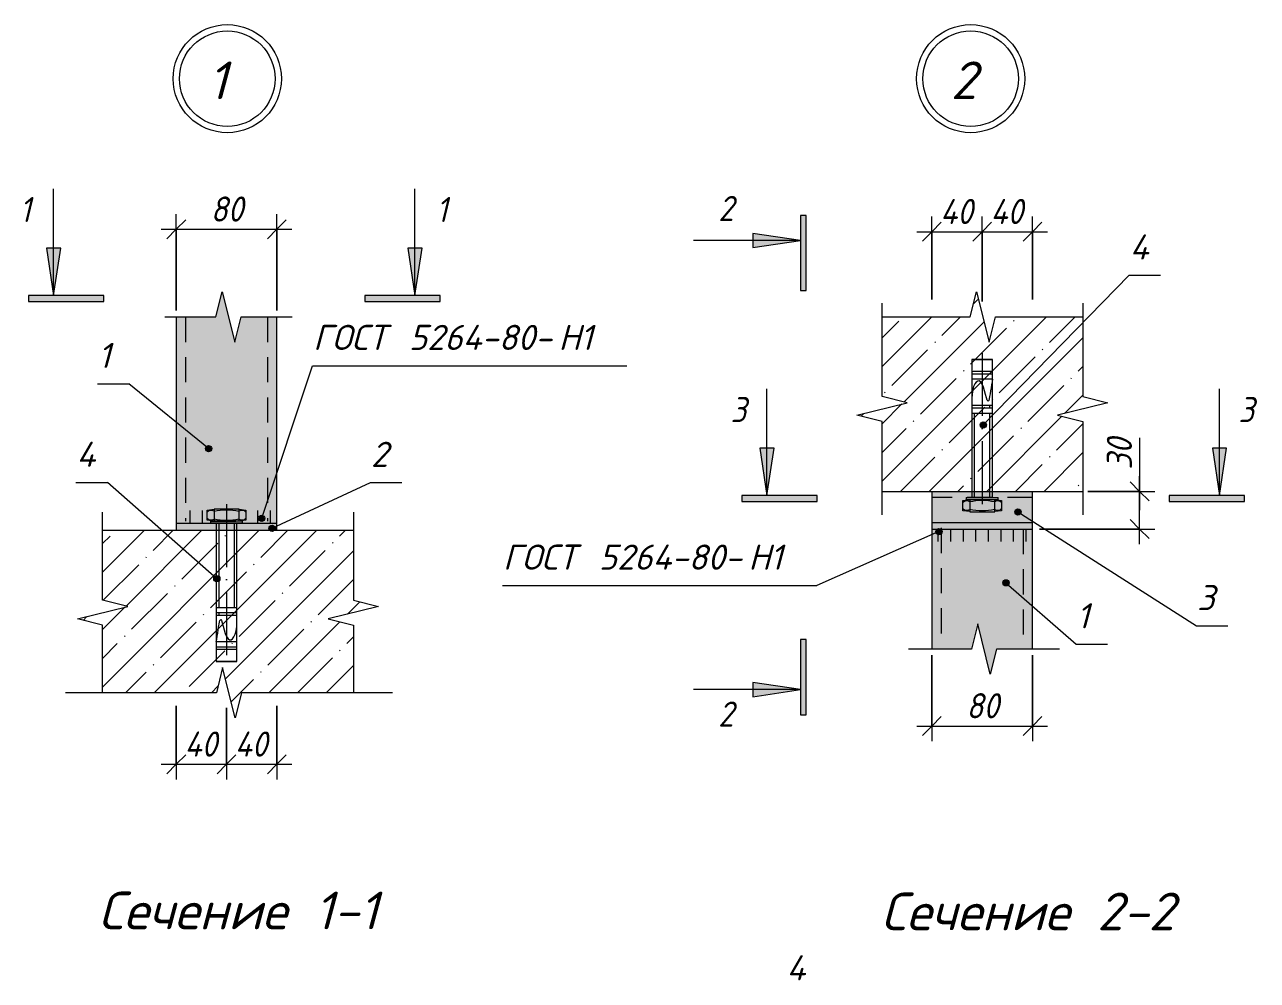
# Model space of a CAD drawing. Header units: millimetres. Extents: x 1525 to 46824, y -520 to 14115.
# Drawn here: x 35282 to 36262, y 2503 to 3264 of the extents above; entities that cross this region are included whole.
import ezdxf

# ---------------------------------------------------------------- set-up
doc = ezdxf.new("R2010")
doc.units = ezdxf.units.MM
for name, pattern in [('200_ШТРИХ_ш1п0_6_', [32, 20, -12]), ('50_200_ШТРИХ_1Т_ш5_п1_п1_', [70, 50, -10, 0, -10]), ('IMPORT-Невидимая', [39.122222, 28.222222, -10.9])]:
    doc.linetypes.add(name, pattern=pattern)
for name, color, linetype, lineweight in [('A-ANNO-DIMS', 7, 'Continuous', 9), ('A-ANNO-DIMS-10', 7, 'Continuous', 9), ('A-ANNO-NOTE', 7, 'Continuous', 9), ('A-DETL', 7, 'Continuous', 9), ('A-DETL-1', 7, 'Continuous', 5), ('A-DETL-2', 7, '200_ШТРИХ_ш1п0_6_', 5), ('A-DETL-3', 7, 'Continuous', 20), ('A-DETL-4', 7, 'IMPORT-Невидимая', 5), ('A-DETL-5', 7, '50_200_ШТРИХ_1Т_ш5_п1_п1_', 5), ('A-DETL-GENF', 7, 'Continuous', 9), ('A-DETL-GENF-1', 7, 'Continuous', 5), ('G-ANNO-TEXT', 7, 'Continuous', 9)]:
    doc.layers.add(name, color=color, linetype=linetype, lineweight=lineweight)
doc.layers.add('A-DETL-GENF-2', color=7, linetype='Continuous', lineweight=9, true_color=0xffffff)
doc.styles.add('ISOCPEUR_B_I', font='', dxfattribs={"height": 30})
doc.styles.add('ISOCPEUR_I_3', font='isocpeui.ttf', dxfattribs={"width": 0.9, "height": 20})
doc.styles.add('ISOCPEUR_I_5', font='isocpeui.ttf', dxfattribs={"height": 20})
doc.styles.get('ISOCPEUR_B_I').set_extended_font_data('ISOCPEUR', italic=True, bold=True)
doc.dimstyles.new('ISO-2_0_0_9К_СРЕДНИЙ_1', dxfattribs={"dimscale": 304.8, "dimtxt": 19.919624, "dimasz": 0.049213, "dimexe": 0.03937, "dimexo": 0, "dimgap": 0, "dimtad": 1, "dimdec": 0, "dimzin": 0, "dimdsep": 46, "dimtxsty": 'ISOCPEUR_I_3', "dimblk1": 'OBLIQUE', "dimblk2": 'OBLIQUE', "dimsah": 1, "dimcen": 0.09, "dimdle": 0.03937, "dimazin": 0, "dimtfac": 1, "dimtdec": 4, "dimtix": 1, "dimtmove": 0, "dimatfit": 3, "dimfxl": 1, "dimtvp": 1, "dimtolj": 1, "dimtzin": 0, "dimarcsym": 2})
doc.dimstyles.new('ISO-2_0_0_9К_СРЕДНИЙ_3', dxfattribs={"dimscale": 304.8, "dimtxt": 19.919624, "dimasz": 0.049213, "dimexe": 0.03937, "dimexo": 0, "dimgap": 0, "dimtad": 1, "dimdec": 0, "dimzin": 0, "dimdsep": 46, "dimtxsty": 'ISOCPEUR_I_3', "dimblk1": 'OBLIQUE', "dimblk2": 'OBLIQUE', "dimsah": 1, "dimcen": 0.09, "dimdle": 0.03937, "dimazin": 0, "dimtfac": 1, "dimtdec": 4, "dimtix": 1, "dimtmove": 1, "dimatfit": 3, "dimfxl": 1, "dimtvp": 1, "dimtolj": 1, "dimtzin": 0, "dimarcsym": 2})
pattern_1 = [(45, (32698.17, 0), (-22.80985, 22.80985), []), (45, (32720.98, 0), (-22.80985, 22.80985), [40.322, -8.064, 0.671, -7.394])]

# ---------------------------------------------------------------- blocks, each defined once
blk = doc.blocks.new('DET_Линия разрыва - Линия разрыва-17294160-АР1_Фахверк_Швеллер 80_Узлы  Ф-22_ Ф-30_3 эт_')
at = {"layer": 'A-DETL-GENF'}
for p, q in [((-5, 20), (-10, 0)), ((5, -20), (-5, 20)), ((-10, 0), (-63.74, 0)), ((10, 0), (5, -20)), ((80, 0), (10, 0))]:
    blk.add_line(p, q, dxfattribs=at)
blk = doc.blocks.new('DET_Линия разрыва - Линия разрыва-V14-АР1_Фахверк_Швеллер 80_Узлы  Ф-22_ Ф-30_3 эт_')
at = {"layer": 'A-DETL-GENF'}
for p, q in [((-5, 20), (-10, 0)), ((5, -20), (-5, 20)), ((-10, 0), (-80, 0)), ((10, 0), (5, -20)), ((63.74, 0), (10, 0))]:
    blk.add_line(p, q, dxfattribs=at)
blk = doc.blocks.new('DET_Линия разрыва - Линия разрыва-17294161-АР1_Фахверк_Швеллер 80_Узлы  Ф-22_ Ф-30_3 эт_')
at = {"layer": 'A-DETL-GENF'}
for p, q in [((-5, 20), (-10, 0)), ((5, -20), (-5, 20)), ((-10, 0), (-130, 0)), ((10, 0), (5, -20)), ((130, 0), (10, 0))]:
    blk.add_line(p, q, dxfattribs=at)
blk = doc.blocks.new('DET_Линия разрыва - Линия разрыва-17294162-АР1_Фахверк_Швеллер 80_Узлы  Ф-22_ Ф-30_3 эт_')
at = {"layer": 'A-DETL-GENF'}
for p, q in [((-5, 20), (-10, 0)), ((5, -20), (-5, 20)), ((-10, 0), (-60, 0)), ((10, 0), (5, -20)), ((60, 0), (10, 0))]:
    blk.add_line(p, q, dxfattribs=at)
blk = doc.blocks.new('DET_Линия разрыва - Линия разрыва-30595199-АР1_Фахверк_Швеллер 80_Узлы  Ф-22_ Ф-30_3 эт_')
at = {"layer": 'A-DETL-GENF'}
for p, q in [((-5, 20), (-10, 0)), ((5, -20), (-5, 20)), ((-10, 0), (-79.53, 0)), ((10, 0), (5, -20)), ((80.13, 0), (10, 0))]:
    blk.add_line(p, q, dxfattribs=at)
blk = doc.blocks.new('DET_Линия разрыва - Линия разрыва-17294159-АР1_Фахверк_Швеллер 80_Узлы  Ф-22_ Ф-30_3 эт_')
at = {"layer": 'A-DETL-GENF'}
for p, q in [((-5, 20), (-10, 0)), ((5, -20), (-5, 20)), ((-10, 0), (-50.54, 0)), ((10, 0), (5, -20)), ((50.54, 0), (10, 0))]:
    blk.add_line(p, q, dxfattribs=at)
blk = doc.blocks.new('DET_Линия разрыва - Линия разрыва-30595201-АР1_Фахверк_Швеллер 80_Узлы  Ф-22_ Ф-30_3 эт_')
at = {"layer": 'A-DETL-GENF'}
for p, q in [((-5, 20), (-10, 0)), ((5, -20), (-5, 20)), ((-10, 0), (-84.25, 0)), ((10, 0), (5, -20)), ((84.25, 0), (10, 0))]:
    blk.add_line(p, q, dxfattribs=at)
blk = doc.blocks.new('DIMBLOCK290-АР1_Фахверк_Швеллер 80_Узлы  Ф-22_ Ф-30_3 эт_')
at = {"layer": 'A-ANNO-DIMS-10'}
for p, q in [((35402.38, 2721.76), (35402.38, 2663.3)), ((35402.38, 2675.3), (35402.38, 2721.76)), ((35442.38, 2720.37), (35442.38, 2663.3)), ((35442.38, 2675.3), (35442.38, 2720.37)), ((35390.38, 2675.3), (35442.38, 2675.3))]:
    blk.add_line(p, q, dxfattribs=at)
at = {"layer": 'A-ANNO-DIMS-10', "lineweight": 20}
for p, q in [((35402.38, 2675.3), (35409.88, 2682.8)), ((35442.38, 2675.3), (35449.88, 2682.8)), ((35402.38, 2675.3), (35394.88, 2667.8)), ((35442.38, 2675.3), (35434.88, 2667.8))]:
    blk.add_line(p, q, dxfattribs=at)
at = {"layer": 'A-ANNO-DIMS-10', "color": 0, "insert": (35408.97, 2701.43), "char_height": 20, "width": 32.1779, "attachment_point": 1, "line_spacing_factor": 1.149209, "style": 'ISOCPEUR_I_3'}
blk.add_mtext('40', dxfattribs=at)
blk = doc.blocks.new('_Oblique')
at = {"color": 0, "linetype": 'ByBlock', "lineweight": -2}
blk.add_line((-0.5, -0.5), (0.5, 0.5), dxfattribs=at)
blk = doc.blocks.new('DIMBLOCK291-АР1_Фахверк_Швеллер 80_Узлы  Ф-22_ Ф-30_3 эт_')
at = {"layer": 'A-ANNO-DIMS-10'}
for p, q in [((35442.38, 2720.37), (35442.38, 2663.3)), ((35442.38, 2675.3), (35442.38, 2720.37)), ((35482.38, 2721.76), (35482.38, 2663.3)), ((35482.38, 2675.3), (35482.38, 2721.76)), ((35442.38, 2675.3), (35494.38, 2675.3))]:
    blk.add_line(p, q, dxfattribs=at)
at = {"layer": 'A-ANNO-DIMS-10', "lineweight": 20}
for p, q in [((35442.38, 2675.3), (35449.88, 2682.8)), ((35482.38, 2675.3), (35489.88, 2682.8)), ((35442.38, 2675.3), (35434.88, 2667.8)), ((35482.38, 2675.3), (35474.88, 2667.8))]:
    blk.add_line(p, q, dxfattribs=at)
at = {"layer": 'A-ANNO-DIMS-10', "color": 0, "insert": (35448.97, 2701.43), "char_height": 20, "width": 32.1779, "attachment_point": 1, "line_spacing_factor": 1.149209, "style": 'ISOCPEUR_I_3'}
blk.add_mtext('40', dxfattribs=at)
blk = doc.blocks.new('DIMBLOCK292-АР1_Фахверк_Швеллер 80_Узлы  Ф-22_ Ф-30_3 эт_')
at = {"layer": 'A-ANNO-DIMS-10'}
for p, q in [((36003.31, 2762.22), (36003.31, 2693.79)), ((36003.31, 2705.79), (36003.31, 2762.22)), ((36083.31, 2762.22), (36083.31, 2693.79)), ((36083.31, 2705.79), (36083.31, 2762.22)), ((35991.31, 2705.79), (36095.31, 2705.79))]:
    blk.add_line(p, q, dxfattribs=at)
at = {"layer": 'A-ANNO-DIMS-10', "lineweight": 20}
for p, q in [((36003.31, 2705.79), (35995.81, 2698.29)), ((36003.31, 2705.79), (36010.81, 2713.29)), ((36083.31, 2705.79), (36075.81, 2698.29)), ((36083.31, 2705.79), (36090.81, 2713.29))]:
    blk.add_line(p, q, dxfattribs=at)
at = {"layer": 'A-ANNO-DIMS-10', "color": 0, "insert": (36030.67, 2731.92), "char_height": 20, "width": 30.3391, "attachment_point": 1, "line_spacing_factor": 1.149209, "style": 'ISOCPEUR_I_3'}
blk.add_mtext('80', dxfattribs=at)
blk = doc.blocks.new('DIMBLOCK293-АР1_Фахверк_Швеллер 80_Узлы  Ф-22_ Ф-30_3 эт_')
at = {"layer": 'A-ANNO-DIMS-10'}
for p, q in [((36168.54, 2935.05), (36168.54, 2909.77)), ((36168.54, 2909.77), (36168.54, 2877.51)), ((36168.54, 2850.51), (36168.54, 2904.51)), ((36127.43, 2892.51), (36180.54, 2892.51)), ((36168.54, 2892.51), (36127.43, 2892.51)), ((36088.86, 2862.51), (36180.54, 2862.51)), ((36168.54, 2862.51), (36088.86, 2862.51))]:
    blk.add_line(p, q, dxfattribs=at)
at = {"layer": 'A-ANNO-DIMS-10', "lineweight": 20}
for p, q in [((36168.54, 2892.51), (36161.04, 2900.01)), ((36168.54, 2892.51), (36176.04, 2885.01)), ((36168.54, 2862.51), (36161.04, 2870.01)), ((36168.54, 2862.51), (36176.04, 2855.01))]:
    blk.add_line(p, q, dxfattribs=at)
at = {"layer": 'A-ANNO-DIMS-10', "color": 0, "insert": (36142.41, 2909.77), "char_height": 20, "width": 30.3391, "attachment_point": 1, "rotation": 90, "line_spacing_factor": 1.149209, "style": 'ISOCPEUR_I_3'}
blk.add_mtext('30', dxfattribs=at)
blk = doc.blocks.new('DIMBLOCK307-АР1_Фахверк_Швеллер 80_Узлы  Ф-22_ Ф-30_3 эт_')
at = {"layer": 'A-ANNO-DIMS-10'}
for p, q in [((35402.38, 3036.43), (35402.38, 3112.99)), ((35482.38, 3036.43), (35482.38, 3112.99)), ((35390.38, 3100.99), (35494.38, 3100.99)), ((35402.38, 3100.99), (35402.38, 3036.43)), ((35482.38, 3100.99), (35482.38, 3036.43))]:
    blk.add_line(p, q, dxfattribs=at)
at = {"layer": 'A-ANNO-DIMS-10', "lineweight": 20}
for p, q in [((35402.38, 3100.99), (35409.88, 3108.49)), ((35482.38, 3100.99), (35489.88, 3108.49)), ((35402.38, 3100.99), (35394.88, 3093.49)), ((35482.38, 3100.99), (35474.88, 3093.49))]:
    blk.add_line(p, q, dxfattribs=at)
at = {"layer": 'A-ANNO-DIMS-10', "color": 0, "insert": (35429.74, 3127.12), "char_height": 20, "width": 30.3391, "attachment_point": 1, "line_spacing_factor": 1.149209, "style": 'ISOCPEUR_I_3'}
blk.add_mtext('80', dxfattribs=at)
blk = doc.blocks.new('DIMBLOCK308-АР1_Фахверк_Швеллер 80_Узлы  Ф-22_ Ф-30_3 эт_')
at = {"layer": 'A-ANNO-DIMS-10'}
for p, q in [((36003.31, 3045.17), (36003.31, 3111.06)), ((36043.31, 3043.51), (36043.31, 3111.06)), ((35991.31, 3099.06), (36043.31, 3099.06)), ((36003.31, 3099.06), (36003.31, 3045.17)), ((36043.31, 3099.06), (36043.31, 3043.51))]:
    blk.add_line(p, q, dxfattribs=at)
at = {"layer": 'A-ANNO-DIMS-10', "lineweight": 20}
for p, q in [((36003.31, 3099.06), (35995.81, 3091.56)), ((36003.31, 3099.06), (36010.81, 3106.56)), ((36043.31, 3099.06), (36035.81, 3091.56)), ((36043.31, 3099.06), (36050.81, 3106.56))]:
    blk.add_line(p, q, dxfattribs=at)
at = {"layer": 'A-ANNO-DIMS-10', "color": 0, "insert": (36009.9, 3125.19), "char_height": 20, "width": 32.1779, "attachment_point": 1, "line_spacing_factor": 1.149209, "style": 'ISOCPEUR_I_3'}
blk.add_mtext('40', dxfattribs=at)
blk = doc.blocks.new('DIMBLOCK309-АР1_Фахверк_Швеллер 80_Узлы  Ф-22_ Ф-30_3 эт_')
at = {"layer": 'A-ANNO-DIMS-10'}
for p, q in [((36043.31, 3043.51), (36043.31, 3111.06)), ((36083.31, 3045.17), (36083.31, 3111.06)), ((36043.31, 3099.06), (36095.31, 3099.06)), ((36043.31, 3099.06), (36043.31, 3043.51)), ((36083.31, 3099.06), (36083.31, 3045.17))]:
    blk.add_line(p, q, dxfattribs=at)
at = {"layer": 'A-ANNO-DIMS-10', "lineweight": 20}
for p, q in [((36043.31, 3099.06), (36035.81, 3091.56)), ((36043.31, 3099.06), (36050.81, 3106.56)), ((36083.31, 3099.06), (36075.81, 3091.56)), ((36083.31, 3099.06), (36090.81, 3106.56))]:
    blk.add_line(p, q, dxfattribs=at)
at = {"layer": 'A-ANNO-DIMS-10', "color": 0, "insert": (36049.9, 3125.19), "char_height": 20, "width": 32.1779, "attachment_point": 1, "line_spacing_factor": 1.149209, "style": 'ISOCPEUR_I_3'}
blk.add_mtext('40', dxfattribs=at)
blk = doc.blocks.new('_AT__Текстовая выноска 2_0 - _AT__Текстовая выноска 2_0-25640969-АР1_Фахверк_Швеллер 80_Узлы  Ф-22_ Ф-30_3 эт_')
at = {"layer": 'A-ANNO-NOTE'}
blk.add_line((0, 0), (25, 0), dxfattribs=at)
blk = doc.blocks.new('_AT__Текстовая выноска 2_0 - _AT__Текстовая выноска 2_0-25640942-АР1_Фахверк_Швеллер 80_Узлы  Ф-22_ Ф-30_3 эт_')
at = {"layer": 'A-ANNO-NOTE'}
blk.add_line((0, 0), (2.5, 0), dxfattribs=at)

msp = doc.modelspace()

# ---------------------------------------------------------------- hatches: boundary and pattern name
at = {"layer": 'A-ANNO-NOTE'}
h = msp.add_hatch(color=256, dxfattribs=at)
edge = h.paths.add_edge_path(flags=0)
edge.add_arc((36044.21397, 2945.35175), 2.5, 0, 360)
h = msp.add_hatch(color=256, dxfattribs=at)
edge = h.paths.add_edge_path(flags=0)
edge.add_arc((35428.15487, 2926.46851), 2.5, 0, 360)
h = msp.add_hatch(color=256, dxfattribs=at)
edge = h.paths.add_edge_path(flags=0)
edge.add_arc((35470.37364, 2871.07272), 2.5, 0, 360)
h = msp.add_hatch(color=256, dxfattribs=at)
edge = h.paths.add_edge_path(flags=0)
edge.add_arc((36071.73599, 2876.10645), 2.5, 0, 360)
h = msp.add_hatch(color=256, dxfattribs=at)
edge = h.paths.add_edge_path(flags=0)
edge.add_arc((35478.60816, 2863.12018), 2.5, 0, 360)
h = msp.add_hatch(color=256, dxfattribs=at)
edge = h.paths.add_edge_path(flags=0)
edge.add_arc((36008.93481, 2860.48319), 2.5, 0, 360)
h = msp.add_hatch(color=256, dxfattribs=at)
edge = h.paths.add_edge_path(flags=0)
edge.add_arc((35434.67189, 2822.94486), 2.5, 0, 360)
h = msp.add_hatch(color=256, dxfattribs=at)
edge = h.paths.add_edge_path(flags=0)
edge.add_arc((36062.23269, 2819.71062), 2.5, 0, 360)
at = {"layer": 'A-DETL-GENF'}
for points in [[(35903.38962, 3052.18152), (35903.38962, 3112.05829), (35898.70191, 3112.05829), (35898.70191, 3052.18152)], [(35860.98321, 3086.40048), (35898.70191, 3092.05829), (35860.98321, 3097.71609)], [(35304.8454, 3048.32408), (35310.5032, 3086.04278), (35299.18759, 3086.04278)], [(35592.23402, 3048.32408), (35597.89183, 3086.04278), (35586.57621, 3086.04278)], [(35310.5032, 3043.63637), (35344.72217, 3043.63637), (35344.72217, 3048.32408), (35284.8454, 3048.32408), (35284.8454, 3043.63637), (35305.54855, 3043.63637)], [(35569.69803, 3043.63637), (35612.23402, 3043.63637), (35612.23402, 3048.32408), (35552.35725, 3048.32408), (35552.35725, 3043.63637)], [(35872.13027, 2889.1094), (35877.78808, 2926.8281), (35866.47247, 2926.8281), (35871.62074, 2892.50627)], [(36231.99439, 2889.1094), (36237.65219, 2926.8281), (36226.33658, 2926.8281), (36231.48486, 2892.50627)], [(35857.76145, 2884.42169), (35912.00704, 2884.42169), (35912.00704, 2889.1094), (35852.13027, 2889.1094), (35852.13027, 2884.42169)], [(36231.99439, 2884.42169), (36251.99439, 2884.42169), (36251.99439, 2889.1094), (36192.11762, 2889.1094), (36192.11762, 2884.42169), (36226.33658, 2884.42169)], [(35903.38962, 2714.78717), (35903.38962, 2774.66394), (35898.70191, 2774.66394), (35898.70191, 2714.78717)], [(35860.98321, 2729.12937), (35898.70191, 2734.78717), (35860.98321, 2740.44498), (35860.98321, 2734.78717)]]:
    msp.add_hatch(color=256, dxfattribs=at).paths.add_polyline_path(points, flags=0)
at = {"layer": 'A-DETL-GENF-1'}
h = msp.add_hatch(dxfattribs=at)
h.set_pattern_fill('FP_10', color=256, style=0, pattern_type=2)
h.set_pattern_definition(pattern_1)
h.paths.add_polyline_path([(35963.65353, 2892.50627), (36123.31233, 2892.50627), (36123.31233, 2948.05246), (36103.31233, 2953.05246), (36143.31233, 2963.05246), (36123.31233, 2968.05246), (36123.31233, 3031.25699), (36053.77939, 3031.25699), (36048.77939, 3011.25699), (36038.77939, 3051.25699), (36033.77939, 3031.25699), (35963.65353, 3031.25699), (35963.65353, 2968.05246), (35983.65353, 2963.05246), (35943.65353, 2953.05246), (35963.65353, 2948.05246)], flags=0)
h = msp.add_hatch(dxfattribs=at)
h.set_pattern_fill('FP_10', color=256, style=0, pattern_type=2)
h.set_pattern_definition(pattern_1)
h.paths.add_polyline_path([(35449.26967, 2712.23804), (35454.26967, 2732.23804), (35543.2692, 2732.23804), (35543.2692, 2785.97743), (35523.2692, 2790.97743), (35563.2692, 2800.97743), (35543.2692, 2805.97743), (35543.2692, 2861.23804), (35343.75912, 2861.23804), (35343.75912, 2805.97743), (35363.75912, 2800.97743), (35323.75912, 2790.97743), (35343.75912, 2785.97743), (35343.75912, 2732.23804), (35434.26967, 2732.23804), (35439.26967, 2752.23804), (35444.26967, 2732.23804)], flags=0)
at = {"layer": 'A-DETL-GENF-2'}
for points in [[(35482.38205, 2867.23804), (35482.38205, 3031.25699), (35453.92696, 3031.25699), (35448.92696, 3011.25699), (35438.92696, 3051.25699), (35433.92696, 3031.25699), (35402.38205, 3031.25699), (35402.38205, 2867.23804), (35453.92696, 2867.23804)], [(36083.31233, 2862.50627), (36083.31233, 2892.50627), (36003.31233, 2892.50627), (36003.31233, 2862.50627)], [(35482.38205, 2861.23804), (35482.38205, 2867.23804), (35402.38205, 2867.23804), (35402.38205, 2861.23804)], [(36049.74406, 2747.00555), (36054.74406, 2767.00555), (36083.31233, 2767.00555), (36083.31233, 2862.50627), (36003.31233, 2862.50627), (36003.31233, 2767.00555), (36034.74406, 2767.00555), (36039.74406, 2787.00555), (36044.74406, 2767.00555)]]:
    msp.add_hatch(color=256, dxfattribs=at).paths.add_polyline_path(points, flags=0)

# ---------------------------------------------------------------- linework, layer by layer
at = {"layer": 'A-ANNO-NOTE'}
for p, q in [((36044.21397, 2945.35175), (36160.20308, 3064.38633)), ((35470.37364, 2871.07272), (35510.73863, 2992.47055)), ((35428.15487, 2926.46851), (35364.72252, 2978.15035)), ((35434.67189, 2822.94486), (35347.60701, 2899.44087)), ((35478.60816, 2863.12018), (35556.78521, 2899.44087)), ((36071.73599, 2876.10645), (36213.7209, 2785.40225)), ((36008.93481, 2860.48319), (35911.72617, 2817.63487)), ((36062.23269, 2819.71062), (36117.95883, 2770.95417))]:
    msp.add_line(p, q, dxfattribs=at)
for centre in [(36044.21397, 2945.35175), (35428.15487, 2926.46851), (35470.37364, 2871.07272), (36071.73599, 2876.10645), (35478.60816, 2863.12018), (36008.93481, 2860.48319), (35434.67189, 2822.94486), (36062.23269, 2819.71062)]:
    msp.add_circle(centre, 2.5, dxfattribs=at)
at = {"layer": 'A-DETL'}
for p, q in [((35402.38205, 3031.25699), (35402.38205, 2867.23804)), ((35482.38205, 2867.23804), (35482.38205, 3031.25699)), ((36003.31233, 2892.50627), (36003.31233, 2862.50627)), ((36083.31233, 2862.50627), (36083.31233, 2892.50627)), ((35402.38205, 2867.23804), (35402.38205, 2861.23804)), ((35402.38205, 2867.23804), (35482.38205, 2867.23804)), ((35482.38205, 2861.23804), (35482.38205, 2867.23804)), ((36083.31233, 2867.50627), (36003.31233, 2867.50627)), ((36003.31233, 2862.50627), (36003.31233, 2767.00555)), ((36003.31233, 2862.50627), (36083.31233, 2862.50627)), ((36083.31233, 2767.00555), (36083.31233, 2862.50627))]:
    msp.add_line(p, q, dxfattribs=at)
for centre, radius in [((35442.96065, 3220.838), 43), ((35442.96065, 3220.838), 38), ((36034.14581, 3220.838), 43), ((36034.14581, 3220.838), 38)]:
    msp.add_circle(centre, radius, dxfattribs=at)
at = {"layer": 'A-DETL-1'}
for p, q in [((35304.8454, 3048.32408), (35304.8454, 3133.32408)), ((35592.23402, 3048.32408), (35592.23402, 3133.32408)), ((35898.70191, 3112.05829), (35898.70191, 3092.05829)), ((35903.38962, 3112.05829), (35898.70191, 3112.05829)), ((35903.38962, 3052.18152), (35903.38962, 3112.05829)), ((35898.70191, 3092.05829), (35813.70191, 3092.05829)), ((35860.98321, 3097.71609), (35860.98321, 3086.40048)), ((35898.70191, 3092.05829), (35860.98321, 3097.71609)), ((35860.98321, 3086.40048), (35898.70191, 3092.05829)), ((35898.70191, 3092.05829), (35898.70191, 3052.18152)), ((35299.18759, 3086.04278), (35304.8454, 3048.32408)), ((35310.5032, 3086.04278), (35299.18759, 3086.04278)), ((35304.8454, 3048.32408), (35310.5032, 3086.04278)), ((35597.89183, 3086.04278), (35586.57621, 3086.04278)), ((35586.57621, 3086.04278), (35592.23402, 3048.32408)), ((35592.23402, 3048.32408), (35597.89183, 3086.04278)), ((35898.70191, 3052.18152), (35903.38962, 3052.18152)), ((35284.8454, 3048.32408), (35284.8454, 3043.63637)), ((35304.8454, 3048.32408), (35284.8454, 3048.32408)), ((35284.8454, 3043.63637), (35344.72217, 3043.63637)), ((35344.72217, 3048.32408), (35304.8454, 3048.32408)), ((35344.72217, 3043.63637), (35344.72217, 3048.32408)), ((35592.23402, 3048.32408), (35552.35725, 3048.32408)), ((35552.35725, 3048.32408), (35552.35725, 3043.63637)), ((35552.35725, 3043.63637), (35612.23402, 3043.63637)), ((35612.23402, 3048.32408), (35592.23402, 3048.32408)), ((35612.23402, 3043.63637), (35612.23402, 3048.32408)), ((36035.04623, 2997.50627), (36051.57843, 2997.50627)), ((36051.57843, 2997.50627), (36035.04623, 2997.50627)), ((36035.04623, 2997.50627), (36035.04623, 2887.50627)), ((36043.31233, 2997.50627), (36043.31233, 2987.92604)), ((36051.57843, 2887.50627), (36051.57843, 2997.50627)), ((36051.57843, 2985.85951), (36035.04623, 2985.85951)), ((36051.57843, 2981.72646), (36035.04623, 2981.72646)), ((36050.6065, 2987.92604), (36036.01816, 2987.92604)), ((35872.13027, 2889.1094), (35872.13027, 2974.1094)), ((36231.99439, 2889.1094), (36231.99439, 2974.1094)), ((36051.57843, 2960.76353), (36035.04623, 2960.76353)), ((36049.42318, 2958.697), (36049.42318, 2960.76353)), ((36049.51191, 2958.697), (36049.51191, 2960.76353)), ((36051.57843, 2958.697), (36035.04623, 2958.697)), ((36051.57843, 2954.56395), (36035.04623, 2954.56395)), ((36037.15467, 2887.50627), (36037.15467, 2954.56395)), ((36049.46999, 2887.50627), (36049.46999, 2954.56395)), ((35866.47247, 2926.8281), (35872.13027, 2889.1094)), ((35877.78808, 2926.8281), (35866.47247, 2926.8281)), ((35872.13027, 2889.1094), (35877.78808, 2926.8281)), ((36237.65219, 2926.8281), (36226.33658, 2926.8281)), ((36226.33658, 2926.8281), (36231.99439, 2889.1094)), ((36231.99439, 2889.1094), (36237.65219, 2926.8281)), ((35852.13027, 2889.1094), (35852.13027, 2884.42169)), ((35872.13027, 2889.1094), (35852.13027, 2889.1094)), ((35852.13027, 2884.42169), (35912.00704, 2884.42169)), ((35912.00704, 2889.1094), (35872.13027, 2889.1094)), ((35912.00704, 2884.42169), (35912.00704, 2889.1094)), ((36027.9044, 2885.3016), (36033.39301, 2886.07046)), ((36027.9044, 2877.10832), (36027.9044, 2885.3016)), ((36030.63764, 2887.50627), (36030.63764, 2886.07046)), ((36030.63764, 2887.50627), (36055.98702, 2887.50627)), ((36030.63764, 2886.07046), (36055.98702, 2886.07046)), ((36033.39301, 2886.07046), (36033.39301, 2876.322)), ((36033.39301, 2886.07046), (36053.23165, 2886.07046)), ((36048.85591, 2887.50627), (36046.81318, 2887.50627)), ((36053.23165, 2876.322), (36053.23165, 2886.07046)), ((36053.23165, 2886.07046), (36058.72026, 2885.3016)), ((36055.98702, 2886.07046), (36055.98702, 2887.50627)), ((36058.72026, 2885.3016), (36058.72026, 2877.10832)), ((36231.99439, 2889.1094), (36192.11762, 2889.1094)), ((36192.11762, 2889.1094), (36192.11762, 2884.42169)), ((36192.11762, 2884.42169), (36251.99439, 2884.42169)), ((36251.99439, 2889.1094), (36231.99439, 2889.1094)), ((36251.99439, 2884.42169), (36251.99439, 2889.1094)), ((35426.97413, 2877.63599), (35432.46273, 2878.40485)), ((35426.97413, 2869.44271), (35426.97413, 2877.63599)), ((35452.30137, 2878.42231), (35432.46273, 2878.42231)), ((35432.46273, 2878.42231), (35432.46273, 2868.67385)), ((35440.38205, 2878.42231), (35440.38205, 2877.50029)), ((35452.30137, 2868.67385), (35452.30137, 2878.42231)), ((35452.30137, 2878.40485), (35457.78998, 2877.63599)), ((35457.78998, 2877.63599), (35457.78998, 2869.44271)), ((36033.39301, 2876.33946), (36027.9044, 2877.10832)), ((36033.39301, 2876.322), (36053.23165, 2876.322)), ((36058.72026, 2877.10832), (36053.23165, 2876.33946)), ((35432.46273, 2868.67385), (35426.97413, 2869.44271)), ((35455.05674, 2868.67385), (35429.70737, 2868.67385)), ((35429.70737, 2868.67385), (35429.70737, 2867.23804)), ((35455.05674, 2867.23804), (35429.70737, 2867.23804)), ((35452.30137, 2868.67385), (35432.46273, 2868.67385)), ((35434.11595, 2867.23804), (35434.11595, 2757.23804)), ((35436.2244, 2867.23804), (35436.2244, 2800.18035)), ((35436.83847, 2867.23804), (35438.8812, 2867.23804)), ((35445.12717, 2867.23804), (35452.12717, 2867.23804)), ((35448.53971, 2867.23804), (35448.53971, 2800.18035)), ((35450.64815, 2757.23804), (35450.64815, 2867.23804)), ((35457.78998, 2869.44271), (35452.30137, 2868.67385)), ((35455.05674, 2867.23804), (35455.05674, 2868.67385)), ((35434.11595, 2800.18035), (35450.64815, 2800.18035)), ((35434.11595, 2796.04731), (35450.64815, 2796.04731)), ((35434.11595, 2793.98078), (35450.64815, 2793.98078)), ((35436.18248, 2796.04731), (35436.18248, 2793.98078)), ((35436.2712, 2796.04731), (35436.2712, 2793.98078)), ((35903.38962, 2774.66394), (35898.70191, 2774.66394)), ((35898.70191, 2774.66394), (35898.70191, 2734.78717)), ((35903.38962, 2714.78717), (35903.38962, 2774.66394)), ((35434.11595, 2773.01785), (35450.64815, 2773.01785)), ((35434.11595, 2768.8848), (35450.64815, 2768.8848)), ((35435.08788, 2766.81827), (35449.67622, 2766.81827)), ((35450.64815, 2757.23804), (35434.11595, 2757.23804)), ((35434.11595, 2757.23804), (35450.64815, 2757.23804)), ((35898.70191, 2734.78717), (35860.98321, 2740.44498)), ((35860.98321, 2740.44498), (35860.98321, 2729.12937)), ((35898.70191, 2734.78717), (35813.70191, 2734.78717)), ((35860.98321, 2729.12937), (35898.70191, 2734.78717)), ((35898.70191, 2734.78717), (35898.70191, 2714.78717)), ((35898.70191, 2714.78717), (35903.38962, 2714.78717))]:
    msp.add_line(p, q, dxfattribs=at)
for centre, radius, start, end in [((36036.22683, 2986.56607), 1.37588, 98.72344894, 149.10051461), ((36050.39783, 2986.56607), 1.37588, 30.89948546, 81.27655106), ((36031.03326, 2880.76352), 4.22871, 56.08031184, 137.72360384), ((36043.31233, 2842.34744), 42.8477, 76.61449587, 103.38550413), ((36055.5914, 2880.76352), 4.22871, 42.27639616, 123.91968815), ((35430.10298, 2873.11537), 4.22871, 56.08031185, 137.72360384), ((35442.38205, 2834.69929), 42.8477, 76.61449587, 103.38550413), ((35454.66112, 2873.11537), 4.22871, 42.27639616, 123.91968816), ((36031.03326, 2881.62894), 4.22871, 222.27639616, 303.91968816), ((36043.31233, 2920.04502), 42.8477, 256.61449587, 283.38550413), ((36055.5914, 2881.62894), 4.22871, 236.08031185, 317.72360385), ((35430.10298, 2873.98079), 4.22871, 222.27639615, 303.91968815), ((35442.38205, 2912.39687), 42.8477, 256.61449587, 283.38550413), ((35454.66112, 2873.98079), 4.22871, 236.08031184, 317.72360384), ((35435.29655, 2768.17824), 1.37588, 210.89948546, 261.27655106), ((35449.46755, 2768.17824), 1.37588, 278.72344894, 329.10051461)]:
    msp.add_arc(centre, radius, start, end, dxfattribs=at)
for points in [[(36051.57843, 2981.72646), (36050.39859, 2977.00982), (36047.93664, 2951.55133), (36044.17557, 2989.02346), (36035.04623, 2977.03568), (36035.04623, 2966.03767)], [(35434.11595, 2773.01785), (35435.29579, 2777.73449), (35437.75774, 2803.19298), (35441.51881, 2765.72085), (35450.64815, 2777.70863), (35450.64815, 2788.70664)]]:
    msp.add_open_spline(points, degree=3, knots=[3.947127755, 3.947127755, 3.947127755, 3.947127755, 10.095996178, 20.129436715, 28.583815858, 28.583815858, 28.583815858, 28.583815858], dxfattribs=at)
at = {"layer": 'A-DETL-2'}
for p, q in [((35402.38205, 3031.25699), (35402.38205, 2868.67385)), ((35409.78205, 3031.25699), (35409.78205, 2868.67385)), ((35474.98205, 3031.25699), (35474.98205, 2868.67385)), ((36083.31233, 2887.50627), (36003.31233, 2887.50627)), ((35429.70737, 2868.67385), (35455.05674, 2868.67385)), ((36010.71233, 2863.44136), (36010.71233, 2768.44136)), ((36075.91233, 2862.50627), (36075.91233, 2768.44136))]:
    msp.add_line(p, q, dxfattribs=at)
at = {"layer": 'A-DETL-3'}
for p, q in [((35963.65353, 2892.50627), (36123.31233, 2892.50627)), ((35543.2692, 2861.23804), (35343.75912, 2861.23804))]:
    msp.add_line(p, q, dxfattribs=at)
at = {"layer": 'A-DETL-4'}
for p, q in [((35413.38205, 2867.23804), (35413.38205, 2877.23804)), ((35423.38205, 2867.23804), (35423.38205, 2877.23804)), ((35467.38205, 2867.23804), (35467.38205, 2877.23804)), ((35477.38205, 2867.23804), (35477.38205, 2877.23804)), ((36008.31233, 2852.50627), (36008.31233, 2862.50627)), ((36018.31233, 2852.50627), (36018.31233, 2862.50627)), ((36028.31233, 2852.50627), (36028.31233, 2862.50627)), ((36038.31233, 2852.50627), (36038.31233, 2862.50627)), ((36048.31233, 2852.50627), (36048.31233, 2862.50627)), ((36058.31233, 2852.50627), (36058.31233, 2862.50627)), ((36068.31233, 2852.50627), (36068.31233, 2862.50627)), ((36078.31233, 2852.50627), (36078.31233, 2862.50627))]:
    msp.add_line(p, q, dxfattribs=at)
at = {"layer": 'A-DETL-5'}
for p, q in [((36043.31233, 3002.50627), (36043.31233, 2872.50627)), ((35442.38205, 2882.23804), (35442.38205, 2752.23804))]:
    msp.add_line(p, q, dxfattribs=at)

# ---------------------------------------------------------------- block references
at = {"layer": 'A-ANNO-NOTE', "xscale": 10, "yscale": 10, "zscale": 10}
for name, p in [('_AT__Текстовая выноска 2_0 - _AT__Текстовая выноска 2_0-25640942-АР1_Фахверк_Швеллер 80_Узлы  Ф-22_ Ф-30_3 эт_', (36160.20308, 3064.38633)), ('_AT__Текстовая выноска 2_0 - _AT__Текстовая выноска 2_0-25640969-АР1_Фахверк_Швеллер 80_Узлы  Ф-22_ Ф-30_3 эт_', (35510.73863, 2992.47055)), ('_AT__Текстовая выноска 2_0 - _AT__Текстовая выноска 2_0-25640942-АР1_Фахверк_Швеллер 80_Узлы  Ф-22_ Ф-30_3 эт_', (35339.72252, 2978.15035)), ('_AT__Текстовая выноска 2_0 - _AT__Текстовая выноска 2_0-25640942-АР1_Фахверк_Швеллер 80_Узлы  Ф-22_ Ф-30_3 эт_', (35322.60701, 2899.44087)), ('_AT__Текстовая выноска 2_0 - _AT__Текстовая выноска 2_0-25640942-АР1_Фахверк_Швеллер 80_Узлы  Ф-22_ Ф-30_3 эт_', (35556.78521, 2899.44087)), ('_AT__Текстовая выноска 2_0 - _AT__Текстовая выноска 2_0-25640969-АР1_Фахверк_Швеллер 80_Узлы  Ф-22_ Ф-30_3 эт_', (35661.72617, 2817.63487)), ('_AT__Текстовая выноска 2_0 - _AT__Текстовая выноска 2_0-25640942-АР1_Фахверк_Швеллер 80_Узлы  Ф-22_ Ф-30_3 эт_', (36213.7209, 2785.40225)), ('_AT__Текстовая выноска 2_0 - _AT__Текстовая выноска 2_0-25640942-АР1_Фахверк_Швеллер 80_Узлы  Ф-22_ Ф-30_3 эт_', (36117.95883, 2770.95417))]:
    msp.add_blockref(name, p, dxfattribs=at)
at = {"layer": 'A-DETL-GENF'}
for name, p, rotation in [('DET_Линия разрыва - Линия разрыва-17294159-АР1_Фахверк_Швеллер 80_Узлы  Ф-22_ Ф-30_3 эт_', (35443.92696, 3031.25699), 180), ('DET_Линия разрыва - Линия разрыва-30595199-АР1_Фахверк_Швеллер 80_Узлы  Ф-22_ Ф-30_3 эт_', (36043.77939, 3031.25699), 180), ('DET_Линия разрыва - Линия разрыва-30595201-АР1_Фахверк_Швеллер 80_Узлы  Ф-22_ Ф-30_3 эт_', (35963.65353, 2958.05246), 269.9999999999999), ('DET_Линия разрыва - Линия разрыва-30595201-АР1_Фахверк_Швеллер 80_Узлы  Ф-22_ Ф-30_3 эт_', (36123.31233, 2958.05246), 89.9999999999999), ('DET_Линия разрыва - Линия разрыва-V14-АР1_Фахверк_Швеллер 80_Узлы  Ф-22_ Ф-30_3 эт_', (35343.75912, 2795.97743), 269.9999999999995), ('DET_Линия разрыва - Линия разрыва-17294160-АР1_Фахверк_Швеллер 80_Узлы  Ф-22_ Ф-30_3 эт_', (35543.2692, 2795.97743), 89.99999999999991)]:
    msp.add_blockref(name, p, dxfattribs=dict(at, rotation=rotation))
for name, p in [('DET_Линия разрыва - Линия разрыва-17294162-АР1_Фахверк_Швеллер 80_Узлы  Ф-22_ Ф-30_3 эт_', (36044.74406, 2767.00555)), ('DET_Линия разрыва - Линия разрыва-17294161-АР1_Фахверк_Швеллер 80_Узлы  Ф-22_ Ф-30_3 эт_', (35444.26967, 2732.23804))]:
    msp.add_blockref(name, p, dxfattribs=at)

# ---------------------------------------------------------------- texts
at = {"layer": 'A-ANNO-NOTE', "char_height": 20, "attachment_point": 1, "style": 'ISOCPEUR_I_5'}
for s, insert, width in [('\\fISOCPEUR|b0|i1|c204|p34|;4', (36160.61326, 3096.91314), 20.843875), ('ГОСТ', (35511.14881, 3024.99735), 76.962), (' 5264-80-', (35574.64881, 3024.99735), 159.5358125), ('\\fISOCPEUR|b0|i1|c204|p34|;Н', (35706.27901, 3024.99735), 20.843875), ('\\fISOCPEUR|b0|i1|c204|p34|;1', (35723.47693, 3024.99735), 12.827), ('\\fISOCPEUR|b0|i1|c204|p34|;1', (35340.1327, 3010.67715), 12.827), ('\\fISOCPEUR|b0|i1|c204|p34|;4', (35323.01719, 2931.96768), 20.843875), ('\\fISOCPEUR|b0|i1|c204|p34|;2', (35557.19539, 2931.96768), 17.637125), ('ГОСТ', (35662.13634, 2850.16168), 76.962), (' 5264-80-', (35725.63634, 2850.16168), 159.5358125), ('\\fISOCPEUR|b0|i1|c204|p34|;Н', (35857.26655, 2850.16168), 20.843875), ('\\fISOCPEUR|b0|i1|c204|p34|;1', (35874.46447, 2850.16168), 12.827), ('\\fISOCPEUR|b0|i1|c204|p34|;3', (36214.13108, 2817.92905), 17.637125), ('\\fISOCPEUR|b0|i1|c204|p34|;1', (36118.36901, 2803.48098), 12.827), ('\\fISOCPEUR|b0|i1|c204|p34|;4', (35887.66081, 2523.37812), 20.843875)]:
    msp.add_mtext(s, dxfattribs=dict(at, insert=insert, width=width))
at = {"layer": 'G-ANNO-TEXT', "attachment_point": 1}
for s, insert, char_height, width, style in [('\\fISOCPEUR|b1|i1|c204|p34|;1', (35427.79842, 3234.54657), 30, 19.2405, 'ISOCPEUR_B_I'), ('\\fISOCPEUR|b1|i1|c204|p34|;2', (36018.29781, 3234.54657), 30, 26.4556875, 'ISOCPEUR_B_I'), ('\\fISOCPEUR|b0|i1|c204|p34|;\\W.9;2', (35833.41898, 3127.54467), 20, 15.8734125, 'ISOCPEUR_I_3'), ('\\fISOCPEUR|b0|i1|c204|p34|;\\W.9;1', (35277.76383, 3126.75934), 20, 11.5443, 'ISOCPEUR_I_3'), ('\\fISOCPEUR|b0|i1|c204|p34|;\\W.9;1', (35609.13463, 3126.75934), 20, 11.5443, 'ISOCPEUR_I_3'), ('\\fISOCPEUR|b0|i1|c204|p34|;\\W.9;3', (35843.15195, 2967.54467), 20, 15.8734125, 'ISOCPEUR_I_3'), ('\\fISOCPEUR|b0|i1|c204|p34|;\\W.9;3', (36247.01103, 2967.54467), 20, 15.8734125, 'ISOCPEUR_I_3'), ('\\fISOCPEUR|b0|i1|c204|p34|;\\W.9;2', (35833.38254, 2725.27355), 20, 15.8734125, 'ISOCPEUR_I_3'), ('Сечение', (35340.4705, 2574.04131), 30, 185.1898125, 'ISOCPEUR_B_I'), (' 1-1', (35493.26738, 2574.04131), 30, 88.185625, 'ISOCPEUR_B_I'), ('Сечение', (35962.82423, 2573.26507), 30, 185.1898125, 'ISOCPEUR_B_I'), (' 2-2', (36115.6211, 2573.26507), 30, 102.616, 'ISOCPEUR_B_I')]:
    msp.add_mtext(s, dxfattribs=dict(at, insert=insert, char_height=char_height, width=width, style=style))

# ---------------------------------------------------------------- dimensions: what is measured, and where the dimension line sits
at = {"layer": 'A-ANNO-DIMS'}
for base, p1, p2, override, picture, middle in [((35482.38205, 3100.98751), (35402.38205, 3036.42718), (35482.38205, 3036.42718), {"dimpost": '<>', "dimfxl": 80}, 'DIMBLOCK307-АР1_Фахверк_Швеллер 80_Узлы  Ф-22_ Ф-30_3 эт_', (35442.38205, 3110.98751)), ((36043.31233, 3099.05878), (36003.31233, 3045.17261), (36043.31233, 3043.50725), {"dimpost": '<>', "dimfxl": 40.034653}, 'DIMBLOCK308-АР1_Фахверк_Швеллер 80_Узлы  Ф-22_ Ф-30_3 эт_', (36023.31233, 3109.05878)), ((36083.31233, 3099.05878), (36043.31233, 3043.50725), (36083.31233, 3045.17261), {"dimpost": '<>', "dimfxl": 40.034653}, 'DIMBLOCK309-АР1_Фахверк_Швеллер 80_Узлы  Ф-22_ Ф-30_3 эт_', (36063.31233, 3109.05878)), ((36083.31233, 2705.78981), (36003.31233, 2762.22012), (36083.31233, 2762.22012), {"dimpost": '<>', "dimfxl": 80}, 'DIMBLOCK292-АР1_Фахверк_Швеллер 80_Узлы  Ф-22_ Ф-30_3 эт_', (36043.31233, 2715.78981)), ((35442.38205, 2675.30157), (35402.38205, 2721.75804), (35442.38205, 2720.37215), {"dimpost": '<>', "dimfxl": 40.024002}, 'DIMBLOCK290-АР1_Фахверк_Швеллер 80_Узлы  Ф-22_ Ф-30_3 эт_', (35422.38205, 2685.30157)), ((35482.38205, 2675.30157), (35442.38205, 2720.37215), (35482.38205, 2721.75804), {"dimpost": '<>', "dimfxl": 40.024002}, 'DIMBLOCK291-АР1_Фахверк_Швеллер 80_Узлы  Ф-22_ Ф-30_3 эт_', (35462.38205, 2685.30157))]:
    dim = msp.add_linear_dim(base=base, p1=p1, p2=p2, dimstyle='ISO-2_0_0_9К_СРЕДНИЙ_1', override=override, dxfattribs=at)
    dim.commit()
    dim.dimension.update_dxf_attribs({"geometry": picture, "text_midpoint": middle})
dim = msp.add_linear_dim(base=(36168.54232, 2892.50627), p1=(36088.85998, 2862.50627), p2=(36127.43221, 2892.50627), angle=90, dimstyle='ISO-2_0_0_9К_СРЕДНИЙ_3', override={"dimpost": '<>', "dimfxl": 48.865297}, dxfattribs=at)
dim.commit()
dim.dimension.update_dxf_attribs({"geometry": 'DIMBLOCK293-АР1_Фахверк_Швеллер 80_Узлы  Ф-22_ Ф-30_3 эт_', "text_midpoint": (36155.74654, 2924.94104), "dimtype": 160, "text_rotation": 90})

doc.saveas('drawing.dxf')
